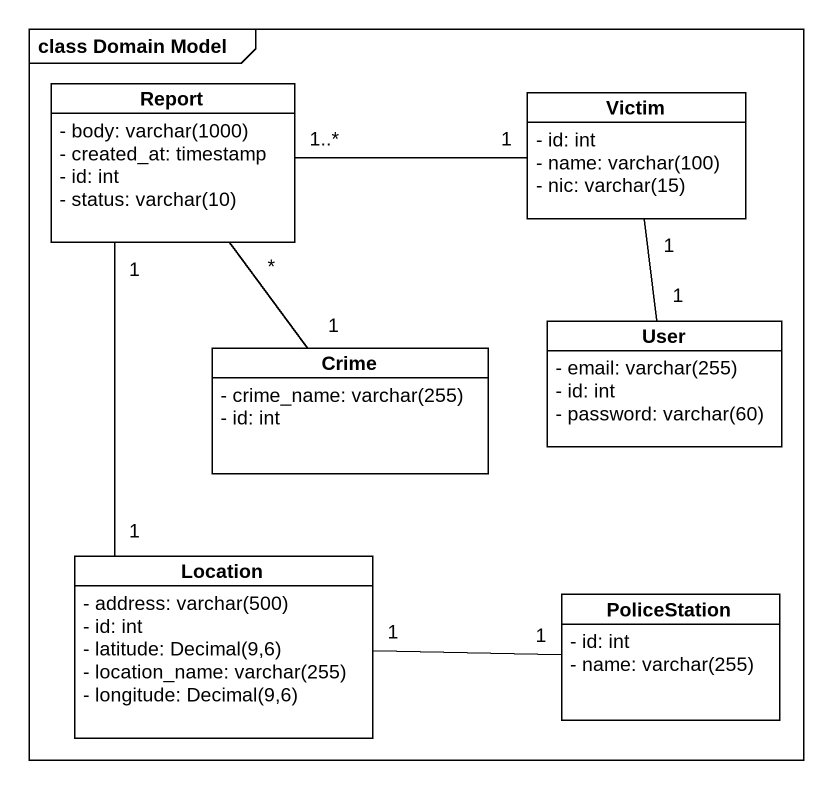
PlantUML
@startuml
mainframe class Domain Model
hide circle
hide empty members
skinparam classAttributeIconSize 0
class Report {
  {field} - body: varchar(1000)
  - created_at: timestamp
  - id: int
  {field} - status: varchar(10)
}
class Victim {
  - id: int
  {field} - name: varchar(100)
  {field} - nic: varchar(15)
}
class Crime {
  {field} - crime_name: varchar(255)
  - id: int
}
class User {
  {field} - email: varchar(255)
  - id: int
  {field} - password: varchar(60)
}
class Location {
  {field} - address: varchar(500)
  - id: int
  {field} - latitude: Decimal(9,6)
  {field} - location_name: varchar(255)
  {field} - longitude: Decimal(9,6)
}
class PoliceStation {
  - id: int
  {field} - name: varchar(255)
}
Victim "1" -left- "1..*" Report
Victim "1" -- "1" User
Crime "1" -up- "*" Report
Location "1" -up- "1" Report
PoliceStation "1" -left- "1" Location
@enduml
